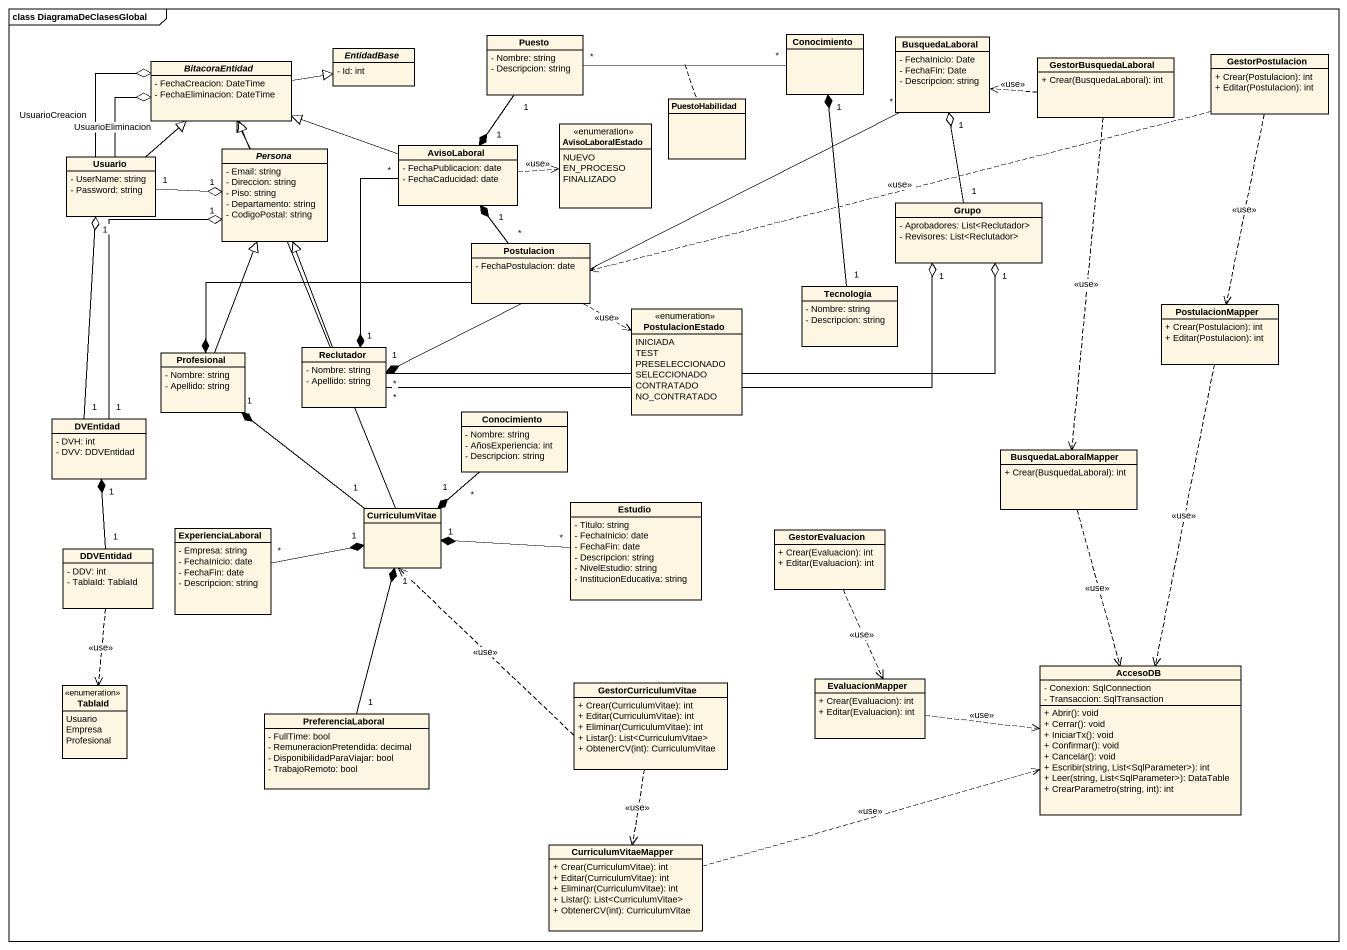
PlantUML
@startuml
mainframe class DiagramaDeClasesGlobal
hide circle
hide empty members
skinparam classAttributeIconSize 0
class Puesto {
  - Nombre: string
  - Descripcion: string
}
class Conocimiento
class BusquedaLaboral {
  - FechaInicio: Date
  - FechaFin: Date
  - Descripcion: string
}
abstract class BitacoraEntidad {
  - FechaCreacion: DateTime
  - FechaEliminacion: DateTime
}
abstract class EntidadBase {
  - Id: int
}
class GestorBusquedaLaboral {
  + Crear(BusquedaLaboral): int
}
class GestorPostulacion {
  + Crear(Postulacion): int
  + Editar(Postulacion): int
}
class PuestoHabilidad
class Usuario {
  - UserName: string
  - Password: string
}
abstract class Persona {
  - Email: string
  - Direccion: string
  - Piso: string
  - Departamento: string
  - CodigoPostal: string
}
class AvisoLaboral {
  - FechaPublicacion: date
  - FechaCaducidad: date
}
enum AvisoLaboralEstado {
  NUEVO
  EN_PROCESO
  FINALIZADO
}
class Grupo {
  - Aprobadores: List<Reclutador>
  - Revisores: List<Reclutador>
}
class Postulacion {
  - FechaPostulacion: date
}
enum PostulacionEstado {
  INICIADA
  TEST
  PRESELECCIONADO
  SELECCIONADO
  CONTRATADO
  NO_CONTRATADO
}
class Tecnologia {
  - Nombre: string
  - Descripcion: string
}
class PostulacionMapper {
  + Crear(Postulacion): int
  + Editar(Postulacion): int
}
class Profesional {
  - Nombre: string
  - Apellido: string
}
class Reclutador {
  - Nombre: string
  - Apellido: string
}
class DVEntidad {
  - DVH: int
  - DVV: DDVEntidad
}
class "Conocimiento" as Conocimiento_2 {
  - Nombre: string
  - AñosExperiencia: int
  - Descripcion: string
}
class BusquedaLaboralMapper {
  + Crear(BusquedaLaboral): int
}
class CurriculumVitae
class Estudio {
  - Titulo: string
  - FechaInicio: date
  - FechaFin: date
  - Descripcion: string
  - NivelEstudio: string
  - InstitucionEducativa: string
}
class DDVEntidad {
  - DDV: int
  - TablaId: TablaId
}
class ExperienciaLaboral {
  - Empresa: string
  - FechaInicio: date
  - FechaFin: date
  - Descripcion: string
}
class GestorEvaluacion {
  + Crear(Evaluacion): int
  + Editar(Evaluacion): int
}
enum TablaId {
  Usuario
  Empresa
  Profesional
}
class GestorCurriculumVitae {
  + Crear(CurriculumVitae): int
  + Editar(CurriculumVitae): int
  + Eliminar(CurriculumVitae): int
  + Listar(): List<CurriculumVitae>
  + ObtenerCV(int): CurriculumVitae
}
class EvaluacionMapper {
  + Crear(Evaluacion): int
  + Editar(Evaluacion): int
}
class AccesoDB {
  - Conexion: SqlConnection
  - Transaccion: SqlTransaction
  + Abrir(): void
  + Cerrar(): void
  + IniciarTx(): void
  + Confirmar(): void
  + Cancelar(): void
  + Escribir(string, List<SqlParameter>): int
  + Leer(string, List<SqlParameter>): DataTable
  + CrearParametro(string, int): int
}
class PreferenciaLaboral {
  - FullTime: bool
  - RemuneracionPretendida: decimal
  - DisponibilidadParaViajar: bool
  - TrabajoRemoto: bool
}
class CurriculumVitaeMapper {
  + Crear(CurriculumVitae): int
  + Editar(CurriculumVitae): int
  + Eliminar(CurriculumVitae): int
  + Listar(): List<CurriculumVitae>
  + ObtenerCV(int): CurriculumVitae
}
Puesto "*" -right- "*" Conocimiento
(Puesto, Conocimiento) .. PuestoHabilidad
Puesto "1" --* "1" AvisoLaboral
BusquedaLaboral "*" -left-* "1" Reclutador
BitacoraEntidad -right-|> EntidadBase
GestorBusquedaLaboral .left.> BusquedaLaboral : <<use>>
GestorBusquedaLaboral ..> BusquedaLaboralMapper : <<use>>
GestorPostulacion .left.> Postulacion : <<use>>
GestorPostulacion ..> PostulacionMapper : <<use>>
Usuario -up-o BitacoraEntidad : UsuarioCreacion
Usuario -up-o BitacoraEntidad : UsuarioEliminacion
Usuario -up-|> BitacoraEntidad
Usuario "1" -right-o "1" Persona
Persona -up-|> BitacoraEntidad
AvisoLaboral -left-|> BitacoraEntidad
AvisoLaboral .right.> AvisoLaboralEstado : <<use>>
AvisoLaboral "*" --* "1" Reclutador
Grupo "1" -up-o "1" BusquedaLaboral
Postulacion "*" -up-* "1" AvisoLaboral
Postulacion .right.> PostulacionEstado : <<use>>
Postulacion -left-* Profesional
Tecnologia "1" -up-* "1" Conocimiento
PostulacionMapper ..> AccesoDB : <<use>>
Profesional -up-|> Persona
Reclutador -up-|> Persona
Reclutador "*" -right-o "1" Grupo
Reclutador "*" -right-o "1" Grupo
DVEntidad "1" -up-o "1" Usuario
DVEntidad "1" -up-o "1" Persona
Conocimiento_2 "*" --* "1" CurriculumVitae
BusquedaLaboralMapper ..> AccesoDB : <<use>>
CurriculumVitae -up-|> BitacoraEntidad
CurriculumVitae "1" -up-* "1" Profesional
Estudio "*" -left-* "1" CurriculumVitae
DDVEntidad "1" -up-* "1" DVEntidad
DDVEntidad ..> TablaId : <<use>>
ExperienciaLaboral "*" -right-* "1" CurriculumVitae
GestorEvaluacion ..> EvaluacionMapper : <<use>>
GestorCurriculumVitae .up.> CurriculumVitae : <<use>>
GestorCurriculumVitae ..> CurriculumVitaeMapper : <<use>>
EvaluacionMapper .right.> AccesoDB : <<use>>
PreferenciaLaboral "1" -up-* "1" CurriculumVitae
CurriculumVitaeMapper .right.> AccesoDB : <<use>>
@enduml
